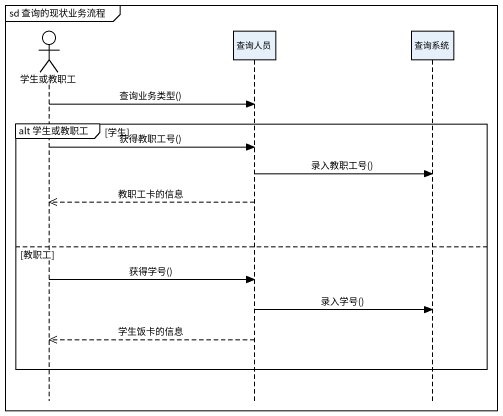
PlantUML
@startuml
mainframe sd 查询的现状业务流程
hide footbox
actor 学生或教职工
participant 查询人员
participant 查询系统

学生或教职工 -> 查询人员 : 查询业务类型()
group alt 学生或教职工 [学生]
  学生或教职工 -> 查询人员 : 获得教职工号()
  查询人员 -> 查询系统 : 录入教职工号()
  查询人员 -->> 学生或教职工 : 教职工卡的信息
else 教职工
  学生或教职工 -> 查询人员 : 获得学号()
  查询人员 -> 查询系统 : 录入学号()
  查询人员 -->> 学生或教职工 : 学生饭卡的信息
end
@enduml
